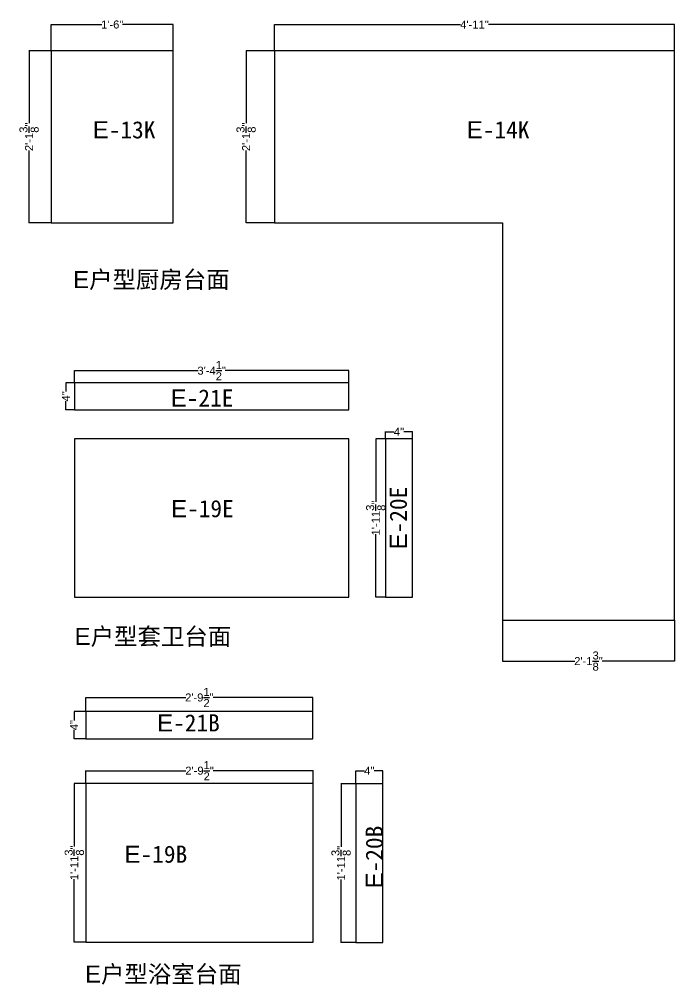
# Model space of a CAD drawing. Header units: inches. Extents: x -997106 to 39633, y -30199 to 1961.
# Drawn here: x 22059 to 24514, y -30189 to -26571 of the extents above; entities that cross this region are included whole.
import ezdxf

# ---------------------------------------------------------------- set-up
doc = ezdxf.new("R2010")
doc.units = ezdxf.units.IN
doc.header["$MEASUREMENT"] = 0
doc.layers.get('Defpoints').update_dxf_attribs({"color": 3})
doc.layers.add('编号', color=10, linetype='Continuous', plot=False)
doc.styles.get("Standard").update_dxf_attribs({"font": 'arial.ttf'})
doc.dimstyles.get("Standard").update_dxf_attribs({"dimtxt": 30, "dimasz": 1, "dimexe": 0.18, "dimexo": 0.0625, "dimgap": 0.09, "dimtad": 0, "dimtoh": 1, "dimdec": 4, "dimlfac": 0.03937, "dimzin": 0, "dimdsep": 46, "dimlunit": 4, "dimtxsty": 'Standard', "dimblk": 'ARCHTICK', "dimcen": 1, "dimadec": 0, "dimazin": 0, "dimtfac": 1, "dimtdec": 4, "dimtix": 1, "dimtofl": 0, "dimtmove": 2, "dimatfit": 3, "dimldrblk": 'ARCHTICK', "dimfxl": 1, "dimtolj": 1, "dimtzin": 0, "dimarcsym": 0})

# ---------------------------------------------------------------- blocks, each defined once
blk = doc.blocks.new('_ArchTick')
at = {"color": 0, "linetype": 'ByBlock', "const_width": 0.15}
blk.add_lwpolyline([(-0.5, -0.5), (0.5, 0.5)], dxfattribs=at)
blk = doc.blocks.new('*D506')
at = {"color": 0, "lineweight": -2, "transparency": 16777216}
for p, q in [((22178.4, -26688.8), (22178.4, -26590.6)), ((22178.4, -26590.7), (22368.4, -26590.7)), ((22635.4, -26590.7), (22445.5, -26590.7)), ((22635.4, -26688.8), (22635.4, -26590.6))]:
    blk.add_line(p, q, dxfattribs=at)
at = {"layer": 'Defpoints', "color": 0, "transparency": 16777216}
for p in [(22635.4, -26590.7), (22178.4, -26688.9), (22635.4, -26688.9)]:
    blk.add_point(p, dxfattribs=at)
at = {"color": 0, "lineweight": -2, "transparency": 16777216, "rotation": 180}
blk.add_blockref('_ArchTick', (22178.4, -26590.7), dxfattribs=at)
at = {"color": 0, "lineweight": -2, "transparency": 16777216}
blk.add_blockref('_ArchTick', (22635.4, -26590.7), dxfattribs=at)
at = {"color": 0, "transparency": 16777216, "insert": (22406.9, -26590.7), "char_height": 30, "attachment_point": 5}
blk.add_mtext('\\A1;1\'-6"', dxfattribs=at)
blk = doc.blocks.new('*D507')
at = {"color": 0, "lineweight": -2, "transparency": 16777216}
for p, q in [((22178.3, -26688.9), (22095.2, -26688.9)), ((22095.4, -26688.9), (22095.4, -26960.3)), ((22095.4, -27333.9), (22095.4, -27062.5)), ((22178.3, -27333.9), (22095.2, -27333.9))]:
    blk.add_line(p, q, dxfattribs=at)
at = {"layer": 'Defpoints', "color": 0, "transparency": 16777216}
for p in [(22178.4, -26688.9), (22095.4, -27333.9), (22178.4, -27333.9)]:
    blk.add_point(p, dxfattribs=at)
at = {"color": 0, "lineweight": -2, "transparency": 16777216}
for p, rotation in [((22095.4, -26688.9), 90), ((22095.4, -27333.9), 270)]:
    blk.add_blockref('_ArchTick', p, dxfattribs=dict(at, rotation=rotation))
at = {"color": 0, "transparency": 16777216, "insert": (22095.4, -27011.4), "char_height": 30, "attachment_point": 5, "rotation": 90}
blk.add_mtext('\\A1;2\'-1{\\H1x;\\S3/8;}"', dxfattribs=at)
blk = doc.blocks.new('*D508')
at = {"color": 0, "lineweight": -2, "transparency": 16777216}
for p, q in [((23014.8, -26688.8), (23014.8, -26590.5)), ((23014.8, -26590.7), (23712.1, -26590.7)), ((24513.8, -26590.7), (23816.5, -26590.7)), ((24513.8, -26688.8), (24513.8, -26590.5))]:
    blk.add_line(p, q, dxfattribs=at)
at = {"layer": 'Defpoints', "color": 0, "transparency": 16777216}
for p in [(24513.8, -26590.7), (23014.8, -26688.9), (24513.8, -26688.9)]:
    blk.add_point(p, dxfattribs=at)
at = {"color": 0, "lineweight": -2, "transparency": 16777216, "rotation": 180}
blk.add_blockref('_ArchTick', (23014.8, -26590.7), dxfattribs=at)
at = {"color": 0, "lineweight": -2, "transparency": 16777216}
blk.add_blockref('_ArchTick', (24513.8, -26590.7), dxfattribs=at)
at = {"color": 0, "transparency": 16777216, "insert": (23764.3, -26590.7), "char_height": 30, "attachment_point": 5}
blk.add_mtext('\\A1;4\'-11"', dxfattribs=at)
blk = doc.blocks.new('*D509')
at = {"color": 0, "lineweight": -2, "transparency": 16777216}
for p, q in [((23014.7, -26688.9), (22908.4, -26688.9)), ((22908.6, -26688.9), (22908.6, -26960.3)), ((22908.6, -27333.9), (22908.6, -27062.5)), ((23014.7, -27333.9), (22908.4, -27333.9))]:
    blk.add_line(p, q, dxfattribs=at)
at = {"layer": 'Defpoints', "color": 0, "transparency": 16777216}
for p in [(23014.8, -26688.9), (22908.6, -27333.9), (23014.8, -27333.9)]:
    blk.add_point(p, dxfattribs=at)
at = {"color": 0, "lineweight": -2, "transparency": 16777216}
for p, rotation in [((22908.6, -26688.9), 90), ((22908.6, -27333.9), 270)]:
    blk.add_blockref('_ArchTick', p, dxfattribs=dict(at, rotation=rotation))
at = {"color": 0, "transparency": 16777216, "insert": (22908.6, -27011.4), "char_height": 30, "attachment_point": 5, "rotation": 90}
blk.add_mtext('\\A1;2\'-1{\\H1x;\\S3/8;}"', dxfattribs=at)
blk = doc.blocks.new('*D510')
at = {"color": 0, "lineweight": -2, "transparency": 16777216}
for p, q in [((23868.8, -28823), (23868.8, -28976.3)), ((24513.8, -28823), (24513.8, -28976.3)), ((23868.8, -28976.1), (24140.2, -28976.1)), ((24513.8, -28976.1), (24242.4, -28976.1))]:
    blk.add_line(p, q, dxfattribs=at)
at = {"layer": 'Defpoints', "color": 0, "transparency": 16777216}
for p in [(23868.8, -28822.9), (24513.8, -28822.9), (24513.8, -28976.1)]:
    blk.add_point(p, dxfattribs=at)
at = {"color": 0, "lineweight": -2, "transparency": 16777216, "rotation": 180}
blk.add_blockref('_ArchTick', (23868.8, -28976.1), dxfattribs=at)
at = {"color": 0, "lineweight": -2, "transparency": 16777216}
blk.add_blockref('_ArchTick', (24513.8, -28976.1), dxfattribs=at)
at = {"color": 0, "transparency": 16777216, "insert": (24191.3, -28976.1), "char_height": 30, "attachment_point": 5}
blk.add_mtext('\\A1;2\'-1{\\H1x;\\S3/8;}"', dxfattribs=at)
blk = doc.blocks.new('*D769')
at = {"color": 0, "lineweight": -2, "transparency": 16777216}
for p, q in [((23430.4, -28142.9), (23430.4, -28116.3)), ((23430.4, -28116.4), (23463.4, -28116.4)), ((23532.4, -28116.4), (23499.3, -28116.4)), ((23532.4, -28142.9), (23532.4, -28116.3))]:
    blk.add_line(p, q, dxfattribs=at)
at = {"layer": 'Defpoints', "color": 0, "transparency": 16777216}
for p in [(23430.4, -28143), (23532.4, -28116.4), (23532.4, -28143)]:
    blk.add_point(p, dxfattribs=at)
at = {"color": 0, "lineweight": -2, "transparency": 16777216, "rotation": 180}
blk.add_blockref('_ArchTick', (23430.4, -28116.4), dxfattribs=at)
at = {"color": 0, "lineweight": -2, "transparency": 16777216}
blk.add_blockref('_ArchTick', (23532.4, -28116.4), dxfattribs=at)
at = {"color": 0, "transparency": 16777216, "insert": (23481.4, -28116.4), "char_height": 30, "attachment_point": 5}
blk.add_mtext('\\A1;4"', dxfattribs=at)
blk = doc.blocks.new('*D770')
at = {"color": 0, "lineweight": -2, "transparency": 16777216}
for p, q in [((23430.3, -28143), (23394.1, -28143)), ((23394.3, -28143), (23394.3, -28378.9)), ((23394.3, -28737), (23394.3, -28501.1)), ((23430.3, -28737), (23394.1, -28737))]:
    blk.add_line(p, q, dxfattribs=at)
at = {"layer": 'Defpoints', "color": 0, "transparency": 16777216}
for p in [(23430.4, -28143), (23394.3, -28737), (23430.4, -28737)]:
    blk.add_point(p, dxfattribs=at)
at = {"color": 0, "lineweight": -2, "transparency": 16777216}
for p, rotation in [((23394.3, -28143), 90), ((23394.3, -28737), 270)]:
    blk.add_blockref('_ArchTick', p, dxfattribs=dict(at, rotation=rotation))
at = {"color": 0, "transparency": 16777216, "insert": (23394.3, -28440), "char_height": 30, "attachment_point": 5, "rotation": 90}
blk.add_mtext('\\A1;1\'-11{\\H1x;\\S3/8;}"', dxfattribs=at)
blk = doc.blocks.new('*D766')
at = {"color": 0, "lineweight": -2, "transparency": 16777216}
for p, q in [((22265, -27933.1), (22233.3, -27933.1)), ((22233.5, -27933.1), (22233.5, -27966.1)), ((22233.5, -28035.1), (22233.5, -28002)), ((22265, -28035.1), (22233.3, -28035.1))]:
    blk.add_line(p, q, dxfattribs=at)
at = {"layer": 'Defpoints', "color": 0, "transparency": 16777216}
for p in [(22265.1, -27933.1), (22233.5, -28035.1), (22265.1, -28035.1)]:
    blk.add_point(p, dxfattribs=at)
at = {"color": 0, "lineweight": -2, "transparency": 16777216}
for p, rotation in [((22233.5, -27933.1), 90), ((22233.5, -28035.1), 270)]:
    blk.add_blockref('_ArchTick', p, dxfattribs=dict(at, rotation=rotation))
at = {"color": 0, "transparency": 16777216, "insert": (22233.5, -27984.1), "char_height": 30, "attachment_point": 5, "rotation": 90}
blk.add_mtext('\\A1;4"', dxfattribs=at)
blk = doc.blocks.new('*D771')
at = {"color": 0, "lineweight": -2, "transparency": 16777216}
for p, q in [((23430.4, -28142.9), (23430.4, -28116.3)), ((23430.4, -28116.4), (23463.4, -28116.4)), ((23532.4, -28116.4), (23499.3, -28116.4)), ((23532.4, -28142.9), (23532.4, -28116.3))]:
    blk.add_line(p, q, dxfattribs=at)
at = {"layer": 'Defpoints', "color": 0, "transparency": 16777216}
for p in [(23430.4, -28143), (23532.4, -28116.4), (23532.4, -28143)]:
    blk.add_point(p, dxfattribs=at)
at = {"color": 0, "lineweight": -2, "transparency": 16777216, "rotation": 180}
blk.add_blockref('_ArchTick', (23430.4, -28116.4), dxfattribs=at)
at = {"color": 0, "lineweight": -2, "transparency": 16777216}
blk.add_blockref('_ArchTick', (23532.4, -28116.4), dxfattribs=at)
at = {"color": 0, "transparency": 16777216, "insert": (23481.4, -28116.4), "char_height": 30, "attachment_point": 5}
blk.add_mtext('\\A1;4"', dxfattribs=at)
blk = doc.blocks.new('*D772')
at = {"color": 0, "lineweight": -2, "transparency": 16777216}
for p, q in [((23430.3, -28143), (23394.1, -28143)), ((23394.3, -28143), (23394.3, -28378.9)), ((23394.3, -28737), (23394.3, -28501.1)), ((23430.3, -28737), (23394.1, -28737))]:
    blk.add_line(p, q, dxfattribs=at)
at = {"layer": 'Defpoints', "color": 0, "transparency": 16777216}
for p in [(23430.4, -28143), (23394.3, -28737), (23430.4, -28737)]:
    blk.add_point(p, dxfattribs=at)
at = {"color": 0, "lineweight": -2, "transparency": 16777216}
for p, rotation in [((23394.3, -28143), 90), ((23394.3, -28737), 270)]:
    blk.add_blockref('_ArchTick', p, dxfattribs=dict(at, rotation=rotation))
at = {"color": 0, "transparency": 16777216, "insert": (23394.3, -28440), "char_height": 30, "attachment_point": 5, "rotation": 90}
blk.add_mtext('\\A1;1\'-11{\\H1x;\\S3/8;}"', dxfattribs=at)
blk = doc.blocks.new('*D767')
at = {"color": 0, "lineweight": -2, "transparency": 16777216}
for p, q in [((22265, -27933.1), (22233.3, -27933.1)), ((22233.5, -27933.1), (22233.5, -27966.1)), ((22233.5, -28035.1), (22233.5, -28002)), ((22265, -28035.1), (22233.3, -28035.1))]:
    blk.add_line(p, q, dxfattribs=at)
at = {"layer": 'Defpoints', "color": 0, "transparency": 16777216}
for p in [(22265.1, -27933.1), (22233.5, -28035.1), (22265.1, -28035.1)]:
    blk.add_point(p, dxfattribs=at)
at = {"color": 0, "lineweight": -2, "transparency": 16777216}
for p, rotation in [((22233.5, -27933.1), 90), ((22233.5, -28035.1), 270)]:
    blk.add_blockref('_ArchTick', p, dxfattribs=dict(at, rotation=rotation))
at = {"color": 0, "transparency": 16777216, "insert": (22233.5, -27984.1), "char_height": 30, "attachment_point": 5, "rotation": 90}
blk.add_mtext('\\A1;4"', dxfattribs=at)
blk = doc.blocks.new('*D768')
at = {"color": 0, "lineweight": -2, "transparency": 16777216}
for p, q in [((22265.1, -27933), (22265.1, -27887.5)), ((22265.1, -27887.7), (22728.7, -27887.7)), ((23294.1, -27887.7), (22830.5, -27887.7)), ((23294.1, -27933), (23294.1, -27887.5))]:
    blk.add_line(p, q, dxfattribs=at)
at = {"layer": 'Defpoints', "color": 0, "transparency": 16777216}
for p in [(23294.1, -27887.7), (22265.1, -27933.1), (23294.1, -27933.1)]:
    blk.add_point(p, dxfattribs=at)
at = {"color": 0, "lineweight": -2, "transparency": 16777216, "rotation": 180}
blk.add_blockref('_ArchTick', (22265.1, -27887.7), dxfattribs=at)
at = {"color": 0, "lineweight": -2, "transparency": 16777216}
blk.add_blockref('_ArchTick', (23294.1, -27887.7), dxfattribs=at)
at = {"color": 0, "transparency": 16777216, "insert": (22779.6, -27887.7), "char_height": 30, "attachment_point": 5}
blk.add_mtext('\\A1;3\'-4{\\H1x;\\S1/2;}"', dxfattribs=at)
blk = doc.blocks.new('*D1474')
at = {"color": 0, "lineweight": -2, "transparency": 16777216}
for p, q in [((23319.1, -29436.5), (23264.1, -29436.5)), ((23264.3, -29436.5), (23264.3, -29672.4)), ((23264.3, -30030.5), (23264.3, -29794.6)), ((23319.1, -30030.5), (23264.1, -30030.5))]:
    blk.add_line(p, q, dxfattribs=at)
at = {"layer": 'Defpoints', "color": 0, "transparency": 16777216}
for p in [(23319.2, -29436.5), (23264.3, -30030.5), (23319.2, -30030.5)]:
    blk.add_point(p, dxfattribs=at)
at = {"color": 0, "lineweight": -2, "transparency": 16777216}
for p, rotation in [((23264.3, -29436.5), 90), ((23264.3, -30030.5), 270)]:
    blk.add_blockref('_ArchTick', p, dxfattribs=dict(at, rotation=rotation))
at = {"color": 0, "transparency": 16777216, "insert": (23264.3, -29733.5), "char_height": 30, "attachment_point": 5, "rotation": 90}
blk.add_mtext('\\A1;1\'-11{\\H1x;\\S3/8;}"', dxfattribs=at)
blk = doc.blocks.new('*D1475')
at = {"color": 0, "lineweight": -2, "transparency": 16777216}
for p, q in [((23319.2, -29436.4), (23319.2, -29387.2)), ((23319.2, -29387.4), (23352.3, -29387.4)), ((23421.2, -29387.4), (23388.1, -29387.4)), ((23421.2, -29436.4), (23421.2, -29387.2))]:
    blk.add_line(p, q, dxfattribs=at)
at = {"layer": 'Defpoints', "color": 0, "transparency": 16777216}
for p in [(23421.2, -29387.4), (23319.2, -29436.5), (23421.2, -29436.5)]:
    blk.add_point(p, dxfattribs=at)
at = {"color": 0, "lineweight": -2, "transparency": 16777216, "rotation": 180}
blk.add_blockref('_ArchTick', (23319.2, -29387.4), dxfattribs=at)
at = {"color": 0, "lineweight": -2, "transparency": 16777216}
blk.add_blockref('_ArchTick', (23421.2, -29387.4), dxfattribs=at)
at = {"color": 0, "transparency": 16777216, "insert": (23370.2, -29387.4), "char_height": 30, "attachment_point": 5}
blk.add_mtext('\\A1;4"', dxfattribs=at)
blk = doc.blocks.new('*D1472')
at = {"color": 0, "lineweight": -2, "transparency": 16777216}
for p, q in [((22308.7, -29435.3), (22264.7, -29435.3)), ((22264.9, -29435.3), (22264.9, -29671.2)), ((22264.9, -30029.3), (22264.9, -29793.4)), ((22308.7, -30029.3), (22264.7, -30029.3))]:
    blk.add_line(p, q, dxfattribs=at)
at = {"layer": 'Defpoints', "color": 0, "transparency": 16777216}
for p in [(22308.7, -29435.3), (22264.9, -30029.3), (22308.7, -30029.3)]:
    blk.add_point(p, dxfattribs=at)
at = {"color": 0, "lineweight": -2, "transparency": 16777216}
for p, rotation in [((22264.9, -29435.3), 90), ((22264.9, -30029.3), 270)]:
    blk.add_blockref('_ArchTick', p, dxfattribs=dict(at, rotation=rotation))
at = {"color": 0, "transparency": 16777216, "insert": (22264.9, -29732.3), "char_height": 30, "attachment_point": 5, "rotation": 90}
blk.add_mtext('\\A1;1\'-11{\\H1x;\\S3/8;}"', dxfattribs=at)
blk = doc.blocks.new('*D1473')
at = {"color": 0, "lineweight": -2, "transparency": 16777216}
for p, q in [((22307.9, -29165.2), (22264.3, -29165.2)), ((22264.4, -29165.2), (22264.4, -29198.3)), ((22307.9, -29267.2), (22264.3, -29267.2)), ((22264.4, -29267.2), (22264.4, -29234.1))]:
    blk.add_line(p, q, dxfattribs=at)
at = {"layer": 'Defpoints', "color": 0, "transparency": 16777216}
for p in [(22308, -29165.2), (22264.4, -29267.2), (22308, -29267.2)]:
    blk.add_point(p, dxfattribs=at)
at = {"color": 0, "lineweight": -2, "transparency": 16777216}
for p, rotation in [((22264.4, -29165.2), 90), ((22264.4, -29267.2), 270)]:
    blk.add_blockref('_ArchTick', p, dxfattribs=dict(at, rotation=rotation))
at = {"color": 0, "transparency": 16777216, "insert": (22264.4, -29216.2), "char_height": 30, "attachment_point": 5, "rotation": 90}
blk.add_mtext('\\A1;4"', dxfattribs=at)
blk = doc.blocks.new('*D1476')
at = {"color": 0, "lineweight": -2, "transparency": 16777216}
for p, q in [((22308.7, -29435.3), (22308.7, -29386.7)), ((22308.7, -29386.9), (22683.1, -29386.9)), ((23159.7, -29386.9), (22785.4, -29386.9)), ((23159.7, -29435.3), (23159.7, -29386.7))]:
    blk.add_line(p, q, dxfattribs=at)
at = {"layer": 'Defpoints', "color": 0, "transparency": 16777216}
for p in [(23159.7, -29386.9), (22308.7, -29435.3), (23159.7, -29435.3)]:
    blk.add_point(p, dxfattribs=at)
at = {"color": 0, "lineweight": -2, "transparency": 16777216, "rotation": 180}
blk.add_blockref('_ArchTick', (22308.7, -29386.9), dxfattribs=at)
at = {"color": 0, "lineweight": -2, "transparency": 16777216}
blk.add_blockref('_ArchTick', (23159.7, -29386.9), dxfattribs=at)
at = {"color": 0, "transparency": 16777216, "insert": (22734.2, -29386.9), "char_height": 30, "attachment_point": 5}
blk.add_mtext('\\A1;2\'-9{\\H1x;\\S1/2;}"', dxfattribs=at)
blk = doc.blocks.new('*D1477')
at = {"color": 0, "lineweight": -2, "transparency": 16777216}
for p, q in [((22308, -29165.1), (22308, -29112.3)), ((22308, -29112.5), (22682.3, -29112.5)), ((23159, -29112.5), (22784.6, -29112.5)), ((23159, -29165.1), (23159, -29112.3))]:
    blk.add_line(p, q, dxfattribs=at)
at = {"layer": 'Defpoints', "color": 0, "transparency": 16777216}
for p in [(23159, -29112.5), (22308, -29165.2), (23159, -29165.2)]:
    blk.add_point(p, dxfattribs=at)
at = {"color": 0, "lineweight": -2, "transparency": 16777216, "rotation": 180}
blk.add_blockref('_ArchTick', (22308, -29112.5), dxfattribs=at)
at = {"color": 0, "lineweight": -2, "transparency": 16777216}
blk.add_blockref('_ArchTick', (23159, -29112.5), dxfattribs=at)
at = {"color": 0, "transparency": 16777216, "insert": (22733.5, -29112.5), "char_height": 30, "attachment_point": 5}
blk.add_mtext('\\A1;2\'-9{\\H1x;\\S1/2;}"', dxfattribs=at)

msp = doc.modelspace()

# ---------------------------------------------------------------- linework, layer by layer
for points in [[(22178.40606, -27333.88939), (22635.40606, -27333.88939), (22635.40606, -26688.88939), (22178.40606, -26688.88939)], [(22265.1042, -28035.06989), (23294.1042, -28035.06989), (23294.1042, -27933.06989), (22265.1042, -27933.06989)], [(22265.1042, -28736.93442), (23294.1042, -28736.93442), (23294.1042, -28142.93442), (22265.1042, -28142.93442)], [(23430.38269, -28736.9796), (23532.38269, -28736.9796), (23532.38269, -28142.9796), (23430.38269, -28142.9796)], [(22307.98419, -29267.19737), (23158.98419, -29267.19737), (23158.98419, -29165.19737), (22307.98419, -29165.19737)], [(22308.71748, -30029.32975), (23159.71748, -30029.32975), (23159.71748, -29435.32975), (22308.71748, -29435.32975)], [(23319.20042, -30030.49909), (23421.20042, -30030.49909), (23421.20042, -29436.49909), (23319.20042, -29436.49909)]]:
    msp.add_lwpolyline(points, close=True)
msp.add_lwpolyline([(24513.773, -27333.88939), (24513.773, -26688.88939), (23014.773, -26688.88939), (23014.773, -27333.88939), (23868.773, -27333.88939), (23868.773, -28822.88939), (24513.773, -28822.88939), (24513.773, -26688.88939)])

# ---------------------------------------------------------------- texts
at = {"char_height": 64.3508622, "attachment_point": 1}
for s, insert in [('E{\\fSimSun|b0|i0|c134|p2;户型厨房台面}', (22260.27636, -27514.0931)), ('E{\\fSimSun|b0|i0|c134|p2;户型套卫台面}', (22266.1475, -28851.55508)), ('E{\\fSimSun|b0|i0|c134|p2;户型浴室台面}', (22304.91224, -30117.04661))]:
    msp.add_mtext(s, dxfattribs=dict(at, insert=insert))
at = {"layer": '编号', "char_height": 64.3508622, "attachment_point": 1}
for s, insert in [('E{\\fSimSun|b0|i0|c134|p2;-13K}', (22333.86917, -26952.86806)), ('E{\\fSimSun|b0|i0|c134|p2;-14K}', (23735.07657, -26952.86806)), ('E{\\fSimSun|b0|i0|c134|p2;-21E}', (22625.94365, -27958.06201)), ('E{\\fSimSun|b0|i0|c134|p2;-19E}', (22627.27619, -28372.54477)), ('E{\\fSimSun|b0|i0|c134|p2;-21B}', (22574.99374, -29175.64426)), ('E{\\fSimSun|b0|i0|c134|p2;-19B}', (22453.06169, -29667.71551))]:
    msp.add_mtext(s, dxfattribs=dict(at, insert=insert))
at = {"layer": '编号', "char_height": 64.3508622, "attachment_point": 1, "rotation": 90}
for s, insert in [('E{\\fSimSun|b0|i0|c134|p2;-20E}', (23446.546, -28557.60446)), ('E{\\fSimSun|b0|i0|c134|p2;-20B}', (23356.58619, -29828.16841))]:
    msp.add_mtext(s, dxfattribs=dict(at, insert=insert))

# ---------------------------------------------------------------- dimensions: what is measured, and where the dimension line sits
for base, p1, p2, picture, middle in [((22635.40606, -26590.74272), (22178.40606, -26688.88939), (22635.40606, -26688.88939), '*D506', (22406.90606, -26590.74272)), ((24513.773, -26590.65092), (23014.773, -26688.88939), (24513.773, -26688.88939), '*D508', (23764.273, -26590.65092)), ((23294.1042, -27887.69834), (22265.1042, -27933.06989), (23294.1042, -27933.06989), '*D768', (22779.6042, -27887.69834)), ((23532.38269, -28116.43184), (23430.38269, -28142.9796), (23532.38269, -28142.9796), '*D769', (23481.38269, -28116.43184)), ((23532.38269, -28116.43184), (23430.38269, -28142.9796), (23532.38269, -28142.9796), '*D771', (23481.38269, -28116.43184)), ((24513.7730030185, -28976.1325941413), (23868.7730030185, -28822.8893923801), (24513.7730030185, -28822.8893923801), '*D510', (24191.2730030185, -28976.1325941413)), ((23158.98419, -29112.52361), (22307.98419, -29165.19737), (23158.98419, -29165.19737), '*D1477', (22733.48419, -29112.52361)), ((23159.71748, -29386.88499), (22308.71748, -29435.32975), (23159.71748, -29435.32975), '*D1476', (22734.21748, -29386.88499)), ((23421.20042, -29387.39823), (23319.20042, -29436.49909), (23421.20042, -29436.49909), '*D1475', (23370.20042, -29387.39823))]:
    dim = msp.add_linear_dim(base=base, p1=p1, p2=p2, dimstyle='Standard')
    dim.commit()
    dim.dimension.update_dxf_attribs({"geometry": picture, "text_midpoint": middle})
for base, p1, p2, picture, middle in [((22095.3836656921, -27333.8893923801), (22178.4060587931, -26688.8893923801), (22178.4060587931, -27333.8893923801), '*D507', (22095.3836656921, -27011.3893923801)), ((22908.5721699611, -27333.8893923801), (23014.7730030185, -26688.8893923801), (23014.7730030185, -27333.8893923801), '*D509', (22908.5721699611, -27011.3893923801)), ((22233.46498, -28035.06989), (22265.1042, -27933.06989), (22265.1042, -28035.06989), '*D766', (22233.46498, -27984.06989)), ((22233.46498, -28035.06989), (22265.1042, -27933.06989), (22265.1042, -28035.06989), '*D767', (22233.46498, -27984.06989)), ((23394.27713, -28736.9796), (23430.38269, -28142.9796), (23430.38269, -28736.9796), '*D770', (23394.27713, -28439.9796)), ((23394.27713, -28736.9796), (23430.38269, -28142.9796), (23430.38269, -28736.9796), '*D772', (23394.27713, -28439.9796)), ((22264.44843, -29267.19737), (22307.98419, -29165.19737), (22307.98419, -29267.19737), '*D1473', (22264.44843, -29216.19737)), ((22264.89787, -30029.32975), (22308.71748, -29435.32975), (22308.71748, -30029.32975), '*D1472', (22264.89787, -29732.32975)), ((23264.25473, -30030.49909), (23319.20042, -29436.49909), (23319.20042, -30030.49909), '*D1474', (23264.25473, -29733.49909))]:
    dim = msp.add_linear_dim(base=base, p1=p1, p2=p2, angle=90, dimstyle='Standard')
    dim.commit()
    dim.dimension.update_dxf_attribs({"geometry": picture, "text_midpoint": middle})

doc.saveas('drawing.dxf')
